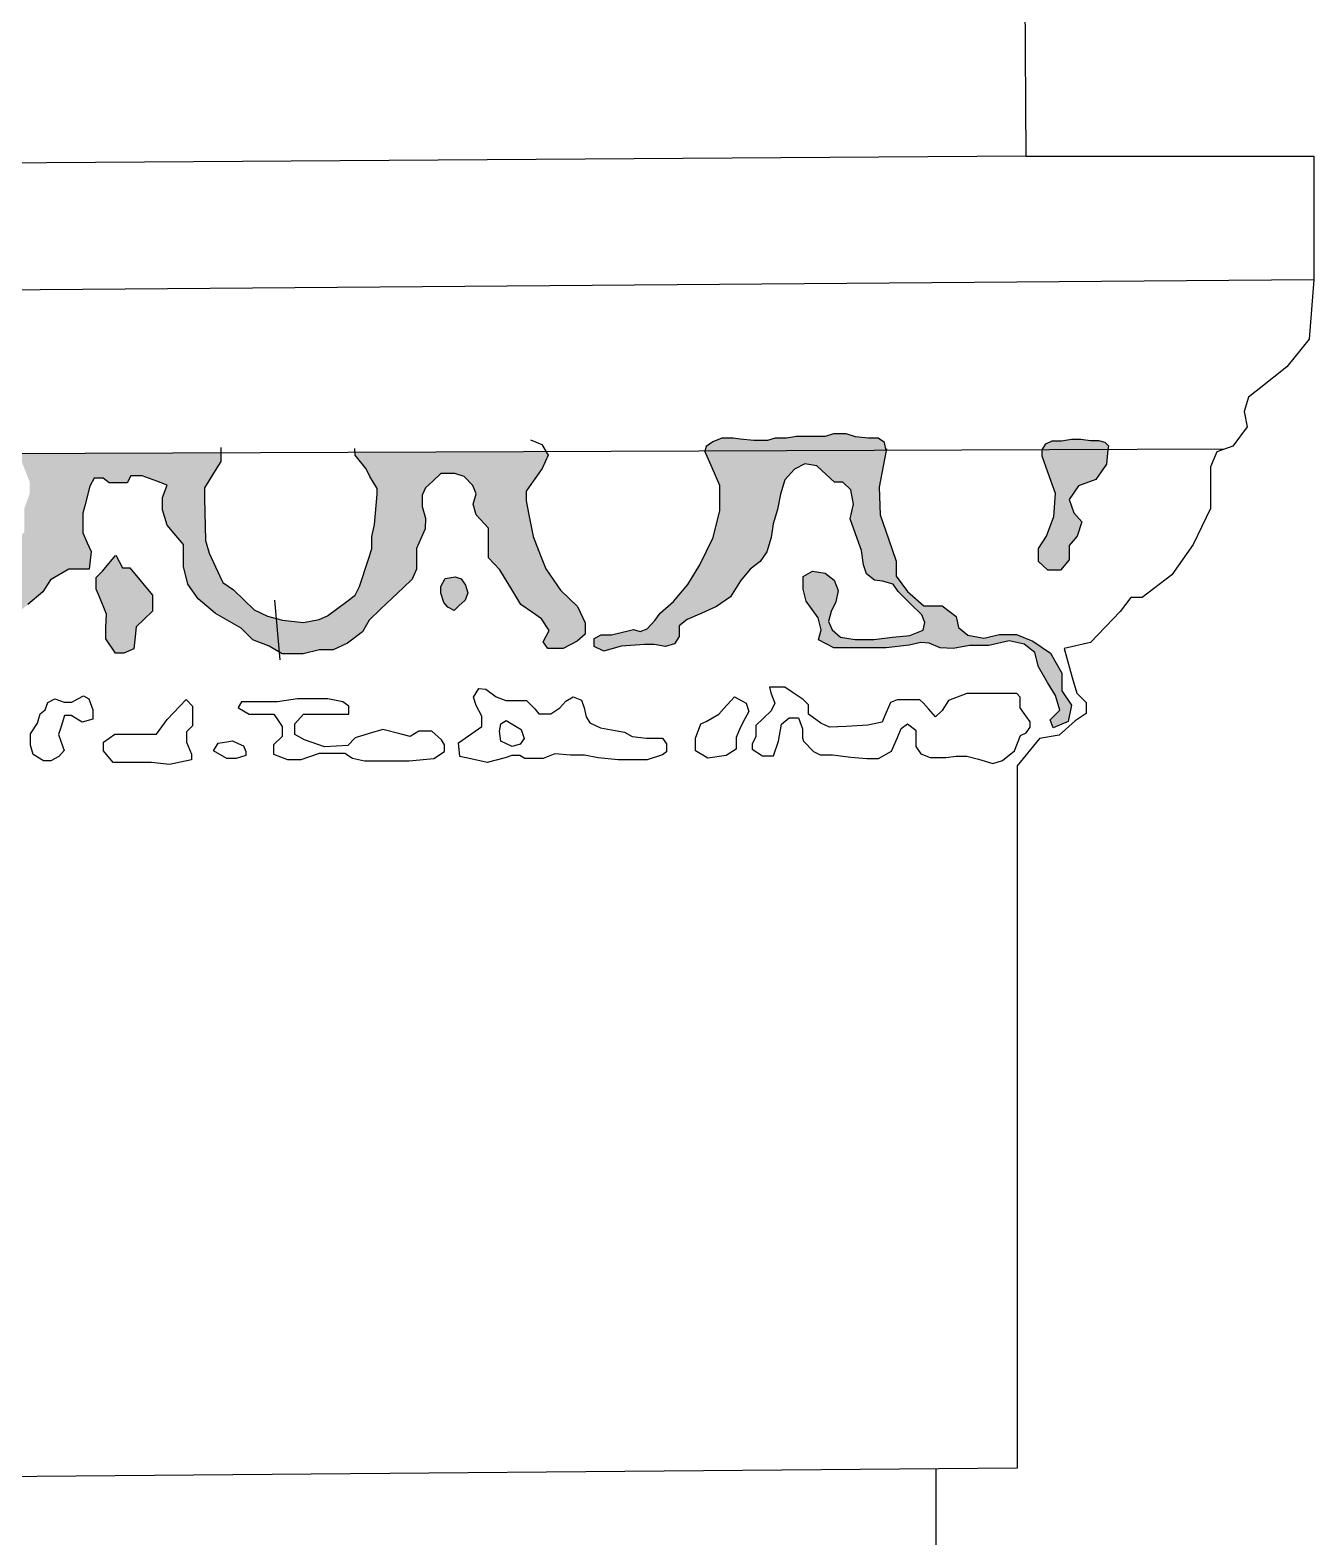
# Model space of a CAD drawing. Header units: inches. Extents: x 155 to 361, y 91 to 381.
# Drawn here: x 338.577 to 341.891, y 292.981 to 296.87 of the extents above; entities that cross this region are included whole.
import ezdxf

# ---------------------------------------------------------------- set-up
doc = ezdxf.new("R2010")
doc.units = ezdxf.units.IN
doc.header["$MEASUREMENT"] = 0
doc.layers.add('çziigi', color=10, linetype='Continuous')

msp = doc.modelspace()

# ---------------------------------------------------------------- hatches: boundary and pattern name
at = {"layer": 'çziigi'}
h = msp.add_hatch(color=256, dxfattribs=at)
h.dxf.hatch_style = 1
h.paths.add_polyline_path([(341.204, 295.7291), (341.189, 295.7709), (341.189, 295.7871), (341.3593, 295.7877), (341.3554, 295.7503), (341.3283, 295.7106), (341.283, 295.6939), (341.2592, 295.6589), (341.2711, 295.6248), (341.2918, 295.601), (341.2799, 295.5644), (341.2592, 295.5398), (341.2592, 295.5033), (341.2369, 295.4763), (341.2043, 295.4763), (341.1797, 295.4985), (341.1797, 295.5319), (341.2004, 295.5644), (341.2194, 295.6152), (341.2237, 295.6745)])
h.paths.add_polyline_path([(341.199, 295.8024), (341.2152, 295.8106), (341.2395, 295.8106), (341.2652, 295.8146), (341.2892, 295.8146), (341.3143, 295.811), (341.3352, 295.811), (341.3514, 295.8068), (341.3605, 295.7973), (341.3593, 295.7877), (341.189, 295.7871)])
h.paths.add_polyline_path([(340.339, 295.808), (340.3627, 295.8167), (340.3917, 295.8167), (340.4099, 295.8148), (340.4452, 295.8111), (340.4804, 295.8111), (340.4997, 295.8175), (340.5292, 295.8175), (340.5556, 295.8214), (340.5953, 295.8214), (340.6292, 295.8214), (340.6504, 295.8281), (340.683, 295.8281), (340.7074, 295.8208), (340.7413, 295.8171), (340.7664, 295.8171), (340.7824, 295.8056), (340.7868, 295.7856), (340.3188, 295.7838), (340.3219, 295.7953)])
h.paths.add_polyline_path([(340.608, 295.7459), (340.5766, 295.7508), (340.5498, 295.7372), (340.5253, 295.7092), (340.5137, 295.6727), (340.5063, 295.6327), (340.4949, 295.5958), (340.4901, 295.5603), (340.4788, 295.5235), (340.461, 295.4987), (340.4355, 295.4787), (340.4106, 295.4489), (340.3845, 295.4073), (340.349, 295.3825), (340.3111, 295.3658), (340.2732, 295.3492), (340.2527, 295.3326), (340.2527, 295.3049), (340.2401, 295.2862), (340.2169, 295.2791), (340.1881, 295.2842), (340.1626, 295.2842), (340.1024, 295.2799), (340.0577, 295.2675), (340.0329, 295.2792), (340.0329, 295.2998), (340.0509, 295.3092), (340.0776, 295.3092), (340.1028, 295.3154), (340.1205, 295.3198), (340.1342, 295.3232), (340.152, 295.3177), (340.1697, 295.3249), (340.1894, 295.3468), (340.2036, 295.3656), (340.2377, 295.3954), (340.2744, 295.439), (340.3059, 295.4903), (340.3401, 295.5603), (340.3574, 295.63), (340.3574, 295.695), (340.3375, 295.7409), (340.3188, 295.7838), (340.7868, 295.7856), (340.7791, 295.7448), (340.7688, 295.6905), (340.7715, 295.6194), (340.7923, 295.5574), (340.8124, 295.5), (340.8124, 295.4607), (340.8421, 295.4214), (340.884, 295.3847), (340.9313, 295.3847), (340.9671, 295.3565), (340.9738, 295.3285), (340.9979, 295.3089), (341.0388, 295.3008), (341.0791, 295.3099), (341.1234, 295.3099), (341.1657, 295.2933), (341.2105, 295.2621), (341.2403, 295.2107), (341.2403, 295.1649), (341.265, 295.1282), (341.2564, 295.0856), (341.2181, 295.0695), (341.2096, 295.0897), (341.2348, 295.1148), (341.2237, 295.1526), (341.2035, 295.1868), (341.1802, 295.2265), (341.1703, 295.2635), (341.1426, 295.2851), (341.1043, 295.2942), (341.0519, 295.2821), (341.002, 295.2821), (340.9596, 295.2744), (340.9257, 295.2758), (340.8977, 295.2881), (340.8759, 295.2895), (340.8461, 295.2829), (340.7864, 295.2762), (340.6513, 295.2762), (340.6119, 295.2967), (340.6186, 295.3223), (340.6113, 295.3537), (340.5805, 295.3964), (340.5725, 295.4274), (340.5725, 295.4601), (340.5961, 295.4742), (340.6291, 295.469), (340.6528, 295.4508), (340.6631, 295.4239), (340.657, 295.3945), (340.6445, 295.3695), (340.6381, 295.3442), (340.6474, 295.3227), (340.6685, 295.3038), (340.7066, 295.2978), (340.7546, 295.2978), (340.8033, 295.3032), (340.8475, 295.3081), (340.8818, 295.3218), (340.8867, 295.3415), (340.8786, 295.3613), (340.8505, 295.389), (340.8174, 295.4217), (340.8044, 295.4406), (340.7769, 295.448), (340.7562, 295.4506), (340.7362, 295.4669), (340.7285, 295.4902), (340.7234, 295.5275), (340.7117, 295.5584), (340.6936, 295.609), (340.7024, 295.6466), (340.6957, 295.6841), (340.6746, 295.7032), (340.6529, 295.7032), (340.6318, 295.7232)])
h = msp.add_hatch(color=256, dxfattribs=at)
h.dxf.hatch_style = 1
h.paths.add_polyline_path([(338.5759, 295.6747), (338.5759, 295.7039), (338.5662, 295.7284), (338.5564, 295.7528), (338.5424, 295.7672), (338.5424, 295.777), (339.0693, 295.779), (339.0693, 295.7568), (339.0503, 295.7268), (339.0381, 295.7074), (339.0265, 295.689), (339.0265, 295.6619), (339.0294, 295.5526), (339.0389, 295.5202), (339.0665, 295.4613), (339.0744, 295.4446), (339.1014, 295.4257), (339.1552, 295.3737), (339.1897, 295.3579), (339.2116, 295.3516), (339.2193, 295.2652), (339.1939, 295.2806), (339.1521, 295.2966), (339.1219, 295.3267), (339.0557, 295.3647), (339.0106, 295.4021), (338.9843, 295.4405), (338.9727, 295.4855), (338.9727, 295.5426), (338.9529, 295.5662), (338.9307, 295.5927), (338.9189, 295.6324), (338.9189, 295.6637), (338.9309, 295.6955), (338.9038, 295.7058), (338.8662, 295.7201), (338.837, 295.7201), (338.8276, 295.7015), (338.8035, 295.7015), (338.7809, 295.7015), (338.765, 295.7142), (338.7419, 295.7142), (338.7309, 295.6933), (338.7178, 295.6428), (338.7126, 295.6232), (338.7126, 295.5945), (338.7126, 295.5731), (338.7244, 295.5473), (338.7346, 295.5248), (338.7309, 295.4946), (338.729, 295.4786), (338.7057, 295.4786), (338.6771, 295.4786), (338.6298, 295.4516), (338.61, 295.4208), (338.571, 295.3879), (338.5448, 295.3658), (338.4917, 295.3437), (338.4495, 295.3262), (338.4252, 295.2954), (338.395, 295.2729), (338.3702, 295.2545), (338.3598, 295.2564), (338.356, 295.3507), (338.3695, 295.3507), (338.3932, 295.3612), (338.4342, 295.3793), (338.4555, 295.4024), (338.4663, 295.4141), (338.4847, 295.4417), (338.5216, 295.4971), (338.5292, 295.5212), (338.5385, 295.5504), (338.5619, 295.5745), (338.5619, 295.6362)])
h.paths.add_polyline_path([(337.6591, 295.7265), (337.6485, 295.7518), (337.6485, 295.7736), (338.16, 295.7755), (338.1518, 295.7377), (338.1304, 295.7171), (338.1234, 295.6805), (338.1234, 295.6545), (338.1234, 295.6238), (338.1445, 295.5395), (338.1612, 295.5103), (338.1612, 295.4889), (338.1799, 295.4559), (338.2068, 295.4364), (338.2289, 295.4204), (338.2461, 295.4079), (338.2761, 295.3666), (338.3111, 295.3507), (338.338, 295.3507), (338.356, 295.3507), (338.3598, 295.2564), (338.328, 295.2625), (338.295, 295.2828), (338.2664, 295.3234), (338.2505, 295.3461), (338.202, 295.3542), (338.1444, 295.3718), (338.1207, 295.4026), (338.0918, 295.4402), (338.0773, 295.4591), (338.0504, 295.48), (338.0261, 295.4989), (338.0261, 295.5195), (337.9898, 295.5697), (337.9497, 295.5845), (337.9236, 295.5942), (337.8887, 295.5942), (337.8618, 295.5681), (337.8418, 295.5487), (337.8418, 295.5093), (337.8525, 295.4638), (337.8386, 295.4389), (337.8001, 295.4224), (337.7636, 295.4067), (337.7172, 295.3869), (337.6812, 295.3715), (337.6435, 295.3373), (337.6076, 295.3047), (337.5913, 295.2701), (337.578, 295.2422), (337.5446, 295.2422), (337.5248, 295.2608), (337.51, 295.2669), (337.4936, 295.353), (337.5105, 295.3499), (337.547, 295.3499), (337.5741, 295.3622), (337.5995, 295.3935), (337.621, 295.4199), (337.6537, 295.4553), (337.6742, 295.4775), (337.7063, 295.5121), (337.7063, 295.5284), (337.7063, 295.5655), (337.718, 295.6269), (337.718, 295.6611), (337.6968, 295.6858)])
h.paths.add_polyline_path([(337.1136, 295.6624), (337.1136, 295.6921), (337.1015, 295.7345), (337.0888, 295.7345), (337.0707, 295.7164), (337.0515, 295.6972), (337.0279, 295.6972), (337.0086, 295.7203), (336.9987, 295.6956), (336.9768, 295.6648), (336.9724, 295.6412), (336.9724, 295.5973), (336.9561, 295.4957), (336.9305, 295.4562), (336.9132, 295.4296), (336.8969, 295.4045), (336.8575, 295.3855), (336.8295, 295.3721), (336.785, 295.3324), (336.755, 295.3057), (336.7438, 295.2717), (336.7315, 295.2539), (336.6953, 295.2406), (336.6625, 295.2406), (336.6246, 295.2406), (336.6094, 295.241), (336.6071, 295.3354), (336.6422, 295.3354), (336.6722, 295.3589), (336.6841, 295.3682), (336.7416, 295.3832), (336.7657, 295.3895), (336.796, 295.4301), (336.8206, 295.463), (336.8397, 295.4885), (336.8397, 295.5331), (336.8204, 295.5912), (336.8204, 295.624), (336.8204, 295.6493), (336.8204, 295.6803), (336.8204, 295.7084), (336.7932, 295.7318), (336.7755, 295.7471), (336.7754, 295.7702), (337.3217, 295.7723), (337.3353, 295.7325), (337.3136, 295.7251), (337.3035, 295.6901), (337.2942, 295.658), (337.2849, 295.6255), (337.2876, 295.6041), (337.2926, 295.564), (337.3013, 295.4955), (337.3212, 295.4689), (337.3334, 295.4525), (337.3509, 295.4291), (337.3878, 295.4076), (337.4107, 295.3942), (337.4279, 295.3728), (337.4627, 295.3587), (337.4936, 295.353), (337.51, 295.2669), (337.4929, 295.274), (337.4665, 295.2641), (337.4466, 295.2566), (337.427, 295.2566), (337.411, 295.2921), (337.3995, 295.3178), (337.3428, 295.3487), (337.3137, 295.3729), (337.2818, 295.385), (337.2492, 295.3973), (337.2032, 295.441), (337.1768, 295.5076), (337.1616, 295.5458), (337.1284, 295.5954), (337.1136, 295.6176)])
h.paths.add_polyline_path([(336.2411, 295.6353), (336.23, 295.6996), (336.2054, 295.7263), (336.1798, 295.7391), (336.1581, 295.7296), (336.1425, 295.7068), (336.118, 295.7068), (336.1024, 295.7068), (336.074, 295.7146), (336.0506, 295.6968), (336.0387, 295.6877), (336.0501, 295.6434), (336.0569, 295.6168), (336.0569, 295.5441), (336.0394, 295.5035), (336.0148, 295.446), (335.9893, 295.4172), (335.9603, 295.4011), (335.9023, 295.3687), (335.8536, 295.3416), (335.8322, 295.3147), (335.7999, 295.2947), (335.8071, 295.2674), (335.8102, 295.2557), (335.7653, 295.2238), (335.7296, 295.2238), (335.6996, 295.2355), (335.6826, 295.2302), (335.6826, 295.3648), (335.7172, 295.35), (335.7406, 295.35), (335.7646, 295.3646), (335.8084, 295.381), (335.8339, 295.3905), (335.8617, 295.409), (335.8927, 295.4517), (335.902, 295.4786), (335.9065, 295.4915), (335.9222, 295.5366), (335.93, 295.5589), (335.93, 295.5738), (335.9061, 295.6465), (335.8985, 295.6697), (335.8879, 295.702), (335.8693, 295.7248), (335.8587, 295.7378), (335.8508, 295.7475), (335.8507, 295.7667), (336.4461, 295.769), (336.4488, 295.7433), (336.4355, 295.7418), (336.4291, 295.7152), (336.4204, 295.6783), (336.4109, 295.6383), (336.4025, 295.6031), (336.3945, 295.5692), (336.3945, 295.5362), (336.4207, 295.48), (336.4311, 295.4576), (336.4582, 295.4237), (336.4739, 295.4041), (336.4923, 295.3811), (336.5447, 295.357), (336.6019, 295.3354), (336.6071, 295.3354), (336.6094, 295.241), (336.5828, 295.2417), (336.5522, 295.2417), (336.531, 295.2333), (336.4881, 295.264), (336.4698, 295.2918), (336.4414, 295.3146), (336.4176, 295.3337), (336.3503, 295.3771), (336.3036, 295.4073), (336.2818, 295.4411), (336.2547, 295.4833), (336.2547, 295.5413), (336.2547, 295.578), (336.2547, 295.6109)])
h.paths.add_polyline_path([(334.9413, 295.7556), (334.9413, 295.7632), (335.5781, 295.7656), (335.5826, 295.7506), (335.5745, 295.7319), (335.5622, 295.7167), (335.5524, 295.7046), (335.5401, 295.6893), (335.5239, 295.6693), (335.5239, 295.66), (335.506, 295.66), (335.4943, 295.66), (335.4669, 295.66), (335.4452, 295.6325), (335.4452, 295.6167), (335.4452, 295.5957), (335.4452, 295.5624), (335.4575, 295.5396), (335.4702, 295.516), (335.4809, 295.516), (335.4996, 295.5028), (335.5159, 295.4913), (335.5406, 295.4476), (335.5553, 295.4217), (335.5704, 295.4067), (335.6007, 295.3768), (335.6196, 295.3705), (335.6587, 295.3705), (335.6693, 295.3705), (335.6826, 295.3648), (335.6826, 295.2302), (335.6745, 295.2277), (335.6517, 295.2277), (335.606, 295.2577), (335.6132, 295.2867), (335.6132, 295.3078), (335.5893, 295.3223), (335.5536, 295.3439), (335.5182, 295.3653), (335.4683, 295.3792), (335.4344, 295.4226), (335.4074, 295.4571), (335.3871, 295.483), (335.3642, 295.5574), (335.3488, 295.6073), (335.3647, 295.6365), (335.3457, 295.6884), (335.3251, 295.7029), (335.2756, 295.7113), (335.2566, 295.7035), (335.2048, 295.6912), (335.1837, 295.6701), (335.1658, 295.6239), (335.1658, 295.6), (335.1658, 295.5504), (335.1764, 295.5321), (335.1764, 295.4942), (335.1535, 295.4477), (335.1279, 295.4288), (335.1039, 295.3937), (335.0716, 295.3653), (335.0215, 295.3242), (335.0082, 295.3133), (334.982, 295.3133), (334.982, 295.2808), (334.9964, 295.2652), (335.0129, 295.2475), (334.9952, 295.2311), (334.9228, 295.2103), (334.8721, 295.2103), (334.8426, 295.2248), (334.798, 295.2142), (334.7777, 295.2094), (334.7479, 295.1948), (334.7156, 295.2025), (334.6766, 295.2259), (334.6499, 295.251), (334.6499, 295.2894), (334.6499, 295.3164), (334.5873, 295.3514), (334.5611, 295.3661), (334.5224, 295.3878), (334.4965, 295.4193), (334.4577, 295.4405), (334.4398, 295.4769), (334.437, 295.5306), (334.4359, 295.5619), (334.4157, 295.6179), (334.4157, 295.6772), (334.4157, 295.708), (334.3939, 295.7225), (334.3581, 295.708), (334.3407, 295.6906), (334.3205, 295.6554), (334.3329, 295.6246), (334.3383, 295.611), (334.3428, 295.5997), (334.3502, 295.5812), (334.3429, 295.5675), (334.3314, 295.546), (334.3189, 295.546), (334.3049, 295.525), (334.3049, 295.5099), (334.3049, 295.4791), (334.3049, 295.4707), (334.2947, 295.4348), (334.2645, 295.418), (334.2358, 295.4021), (334.2358, 295.3878), (334.2023, 295.3649), (334.1721, 295.3442), (334.1178, 295.3442), (334.087, 295.3442), (334.0219, 295.3099), (334.0029, 295.2903), (334.0224, 295.2713), (334.0482, 295.2635), (334.0482, 295.2545), (334.0499, 295.2349), (334.0258, 295.2243), (334.0067, 295.2158), (333.9866, 295.2158), (333.8797, 295.2132), (333.8346, 295.2132), (333.8346, 295.2511), (333.8346, 295.271), (333.8084, 295.2917), (333.7861, 295.3094), (333.7614, 295.3296), (333.7109, 295.3522), (333.6937, 295.3522), (333.6513, 295.3522), (333.626, 295.3738), (333.6003, 295.3958), (333.5574, 295.4144), (333.5247, 295.3964), (333.5247, 295.3594), (333.5102, 295.3278), (333.4983, 295.3017), (333.4732, 295.3017), (333.4506, 295.3152), (333.4317, 295.3603), (333.4216, 295.3844), (333.4118, 295.4076), (333.3934, 295.3998), (333.3786, 295.3936), (333.3488, 295.3811), (333.3278, 295.3531), (333.3155, 295.3366), (333.2988, 295.3144), (333.2719, 295.3144), (333.2403, 295.3144), (333.2186, 295.3269), (333.1942, 295.3756), (333.1942, 295.4117), (333.2312, 295.4505), (333.2583, 295.4713), (333.298, 295.5836), (333.3151, 295.6321), (333.3211, 295.6492), (333.3211, 295.6936), (333.2952, 295.718), (333.2828, 295.7297), (333.2828, 295.7569), (333.7374, 295.7586), (333.7474, 295.738), (333.7346, 295.6997), (333.7091, 295.6778), (333.7091, 295.6432), (333.7091, 295.6158), (333.7091, 295.5802), (333.6607, 295.5638), (333.6607, 295.6313), (333.6607, 295.6742), (333.6434, 295.6742), (333.6215, 295.6742), (333.6132, 295.6304), (333.6073, 295.5985), (333.6024, 295.5727), (333.6024, 295.5173), (333.6187, 295.49), (333.6306, 295.4699), (333.6662, 295.4517), (333.7, 295.4343), (333.7334, 295.4171), (333.7954, 295.3852), (333.8193, 295.3728), (333.8487, 295.3504), (333.898, 295.3504), (333.9345, 295.3504), (333.971, 295.3504), (333.9929, 295.3504), (334.0139, 295.3504), (334.0714, 295.375), (334.092, 295.3839), (334.14, 295.4044), (334.159, 295.4535), (334.1678, 295.4762), (334.1839, 295.5177), (334.1936, 295.5427), (334.1936, 295.5729), (334.1936, 295.603), (334.1645, 295.6277), (334.1379, 295.6502), (334.1152, 295.6979), (334.0973, 295.7357), (334.0806, 295.7357), (334.0728, 295.7599), (334.6874, 295.7622), (334.6722, 295.7361), (334.6473, 295.7141), (334.6346, 295.6881), (334.6209, 295.6602), (334.6209, 295.6204), (334.6126, 295.5811), (334.6126, 295.5511), (334.6126, 295.5135), (334.6126, 295.47), (334.6126, 295.4463), (334.6028, 295.4457), (334.6013, 295.471), (334.5744, 295.4983), (334.5652, 295.522), (334.5652, 295.5468), (334.5652, 295.5827), (334.5756, 295.6035), (334.5825, 295.6458), (334.5825, 295.6793), (334.5762, 295.7025), (334.5722, 295.717), (334.5582, 295.717), (334.5461, 295.729), (334.53, 295.7128), (334.5156, 295.6982), (334.5156, 295.684), (334.5073, 295.6585), (334.5073, 295.6204), (334.4975, 295.5602), (334.4975, 295.5267), (334.5067, 295.4862), (334.5105, 295.4696), (334.5146, 295.4516), (334.556, 295.3993), (334.5721, 295.3912), (334.5918, 295.3814), (334.6057, 295.3814), (334.6057, 295.3895), (334.6167, 295.3895), (334.6306, 295.3895), (334.6381, 295.3895), (334.6537, 295.3756), (334.6625, 295.3678), (334.6764, 295.3555), (334.689, 295.3323), (334.6935, 295.324), (334.7237, 295.324), (334.7827, 295.324), (334.8076, 295.324), (334.8533, 295.3323), (334.875, 295.3362), (334.8996, 295.3548), (334.9343, 295.3548), (334.9453, 295.3681), (334.9626, 295.3891), (334.9974, 295.4311), (334.9974, 295.4594), (334.9974, 295.5013), (335.0102, 295.5284), (335.0167, 295.5422), (335.0254, 295.5381), (335.0254, 295.503), (335.0254, 295.4724), (335.0254, 295.4579), (335.0254, 295.4446), (335.0507, 295.4354), (335.0704, 295.4464), (335.086, 295.4724), (335.0941, 295.5042), (335.0997, 295.5262), (335.0997, 295.5545), (335.0877, 295.5932), (335.0941, 295.6255), (335.0941, 295.6481), (335.0721, 295.6938), (335.0547, 295.7105), (335.042, 295.7018), (335.042, 295.6683), (335.042, 295.655), (335.042, 295.6198), (335.042, 295.6018), (335.0229, 295.6018), (335.0061, 295.6261), (335.0061, 295.6521), (335.0061, 295.677), (334.9975, 295.6949), (334.9413, 295.7325)])
h.paths.add_polyline_path([(333.5527, 295.5065), (333.544, 295.5278), (333.5376, 295.5434), (333.5358, 295.5662), (333.5234, 295.5945), (333.512, 295.6203), (333.5045, 295.5951), (333.5017, 295.5785), (333.4971, 295.5504), (333.4971, 295.5358), (333.4971, 295.516), (333.4971, 295.5022), (333.4883, 295.4858), (333.4805, 295.4713), (333.4805, 295.456), (333.4865, 295.4436), (333.501, 295.4312), (333.5131, 295.4312), (333.5326, 295.4408), (333.5527, 295.4767), (333.5527, 295.4859)], flags=16)
h = msp.add_hatch(color=256, dxfattribs=at)
h.dxf.hatch_style = 1
h.paths.add_polyline_path([(339.454, 295.7184), (339.4445, 295.7378), (339.416, 295.7735), (339.4157, 295.7803), (339.9086, 295.7822), (339.9138, 295.773), (339.8984, 295.7384), (339.8753, 295.7061), (339.857, 295.6803), (339.857, 295.655), (339.8643, 295.6188), (339.8756, 295.5631), (339.8946, 295.5142), (339.908, 295.4796), (339.9457, 295.4251), (339.9897, 295.3828), (340.01, 295.3405), (340.01, 295.3109), (339.9891, 295.2933), (339.9529, 295.2746), (339.9133, 295.2746), (339.9012, 295.2917), (339.9166, 295.3208), (339.8968, 295.351), (339.8738, 295.3669), (339.8435, 295.3878), (339.8199, 295.4267), (339.7894, 295.4771), (339.76, 295.508), (339.76, 295.5453), (339.76, 295.5851), (339.7286, 295.6192), (339.7204, 295.6466), (339.728, 295.673), (339.7193, 295.6949), (339.6973, 295.718), (339.6731, 295.7257), (339.6374, 295.7257), (339.6165, 295.7065), (339.5978, 295.6889), (339.5885, 295.6702), (339.5885, 295.6406), (339.5973, 295.6104), (339.5967, 295.5835), (339.5863, 295.5598), (339.574, 295.532), (339.574, 295.5049), (339.574, 295.4786), (339.5626, 295.4528), (339.5396, 295.4308), (339.5116, 295.4042), (339.4823, 295.3763), (339.4522, 295.3477), (339.4345, 295.3174), (339.3961, 295.2878), (339.3587, 295.2707), (339.3241, 295.2707), (339.2818, 295.2603), (339.2274, 295.2603), (339.2193, 295.2652), (339.2116, 295.3516), (339.228, 295.3469), (339.2822, 295.3417), (339.323, 295.3488), (339.3447, 295.3583), (339.3942, 295.3955), (339.4159, 295.4118), (339.427, 295.4346), (339.4492, 295.5024), (339.4588, 295.5318), (339.4588, 295.5637), (339.4655, 295.5945), (339.4726, 295.6726), (339.4726, 295.6868)])
h = msp.add_hatch(color=256, dxfattribs=at)
h.dxf.hatch_style = 1
h.paths.add_polyline_path([(336.1132, 295.3931), (336.1315, 295.4082), (336.1414, 295.4164), (336.1524, 295.4255), (336.157, 295.4409), (336.1626, 295.4392), (336.1804, 295.4339), (336.1927, 295.4302), (336.1927, 295.4086), (336.1927, 295.3908), (336.1857, 295.3713), (336.1765, 295.3455), (336.1657, 295.3367), (336.1746, 295.3087), (336.1817, 295.2967), (336.1907, 295.2815), (336.2003, 295.2654), (336.1865, 295.2572), (336.165, 295.2444), (336.147, 295.2444), (336.115, 295.2487), (336.1044, 295.2629), (336.0972, 295.2882), (336.1106, 295.3016), (336.1106, 295.3158), (336.1106, 295.3482), (336.1048, 295.3735)])
h.paths.add_polyline_path([(337.0158, 295.4134), (337.0276, 295.4366), (337.0375, 295.4559), (337.0416, 295.4639), (337.0596, 295.4733), (337.0742, 295.4808), (337.1007, 295.4672), (337.1151, 295.4497), (337.1182, 295.4261), (337.1182, 295.4025), (337.0976, 295.3771), (337.0832, 295.3594), (337.0832, 295.3295), (337.0832, 295.3022), (337.1007, 295.2865), (337.1085, 295.2581), (337.0989, 295.245), (337.0827, 295.2349), (337.0583, 295.2319), (337.0346, 295.238), (337.0211, 295.2524), (337.0294, 295.2769), (337.0469, 295.2922), (337.0469, 295.3044), (337.0469, 295.3258), (337.0421, 295.3411), (337.0228, 295.3564), (337.0158, 295.3761)])
h.paths.add_polyline_path([(337.8869, 295.3741), (337.8869, 295.3918), (337.8869, 295.4095), (337.9022, 295.4256), (337.9226, 295.4325), (337.936, 295.4377), (337.9551, 295.4316), (337.973, 295.426), (337.9811, 295.4065), (337.9811, 295.3796), (337.9811, 295.3558), (337.9764, 295.3398), (337.9764, 295.3146), (337.9872, 295.296), (337.9922, 295.2873), (337.9922, 295.2574), (337.9699, 295.2444), (337.9489, 295.2322), (337.9178, 295.2444), (337.906, 295.249), (337.8939, 295.283), (337.9044, 295.3033), (337.9044, 295.3211), (337.8939, 295.3528)])
h.paths.add_polyline_path([(338.7557, 295.4072), (338.7473, 295.4274), (338.7473, 295.4573), (338.7633, 295.4736), (338.798, 295.5151), (338.8155, 295.4823), (338.834, 295.4823), (338.8678, 295.442), (338.8928, 295.4122), (338.8928, 295.3942), (338.8928, 295.3702), (338.8711, 295.3496), (338.8506, 295.3301), (338.8471, 295.2963), (338.8447, 295.2731), (338.8188, 295.2625), (338.797, 295.2625), (338.772, 295.2995), (338.772, 295.3278), (338.7742, 295.3626)])
h.paths.add_polyline_path([(339.6369, 295.4171), (339.6369, 295.4346), (339.6484, 295.455), (339.6739, 295.4588), (339.6896, 295.4537), (339.7003, 295.4376), (339.7071, 295.418), (339.6999, 295.3989), (339.6837, 295.384), (339.6712, 295.3725), (339.6552, 295.3806), (339.645, 295.3929)])

# ---------------------------------------------------------------- linework, layer by layer
for p, q in [((341.1143, 301.1411), (341.1476, 296.545)), ((341.1476, 296.545), (332.6966, 296.4864)), ((341.1476, 296.545), (341.8908, 296.545)), ((341.8908, 296.545), (341.8908, 296.2258)), ((341.8908, 296.2258), (332.7117, 296.1544)), ((341.8908, 296.2258), (341.8787, 296.0728)), ((341.8787, 296.0728), (341.8208, 296.0013)), ((341.8208, 296.0013), (341.7492, 295.9446)), ((341.7492, 295.9446), (341.7223, 295.9233)), ((341.7223, 295.9233), (341.7109, 295.8857)), ((341.7109, 295.8857), (341.7187, 295.8467)), ((340.6504, 295.8281), (340.6292, 295.8214)), ((340.683, 295.8281), (340.6504, 295.8281)), ((340.7074, 295.8208), (340.683, 295.8281)), ((341.7187, 295.8467), (341.6818, 295.7964)), ((341.6609, 295.7889), (332.7393, 295.7548)), ((339.0693, 295.7928), (339.0693, 295.7568)), ((339.416, 295.7735), (339.4154, 295.7906)), ((339.8687, 295.8126), (339.8979, 295.801)), ((339.8979, 295.801), (339.9138, 295.773)), ((340.3219, 295.7953), (340.3188, 295.7838)), ((340.339, 295.808), (340.3219, 295.7953)), ((340.3627, 295.8167), (340.339, 295.808)), ((340.3917, 295.8167), (340.3627, 295.8167)), ((340.4099, 295.8148), (340.3917, 295.8167)), ((340.4452, 295.8111), (340.4099, 295.8148)), ((340.4804, 295.8111), (340.4452, 295.8111)), ((340.4997, 295.8175), (340.4804, 295.8111)), ((340.5292, 295.8175), (340.4997, 295.8175)), ((340.5556, 295.8214), (340.5292, 295.8175)), ((340.5953, 295.8214), (340.5556, 295.8214)), ((340.6292, 295.8214), (340.5953, 295.8214)), ((340.7413, 295.8171), (340.7074, 295.8208)), ((340.7664, 295.8171), (340.7413, 295.8171)), ((340.7824, 295.8056), (340.7664, 295.8171)), ((340.7876, 295.7898), (340.7791, 295.7448)), ((340.7868, 295.7856), (340.7824, 295.8056)), ((341.189, 295.7871), (341.199, 295.8024)), ((341.199, 295.8024), (341.2152, 295.8106)), ((341.2152, 295.8106), (341.2395, 295.8106)), ((341.2395, 295.8106), (341.2652, 295.8146)), ((341.2652, 295.8146), (341.2892, 295.8146)), ((341.2892, 295.8146), (341.3143, 295.811)), ((341.3143, 295.811), (341.3352, 295.811)), ((341.3352, 295.811), (341.3514, 295.8068)), ((341.3514, 295.8068), (341.3605, 295.7973)), ((341.3605, 295.7973), (341.3593, 295.7877)), ((341.6818, 295.7964), (341.6399, 295.7815)), ((339.0693, 295.7568), (339.0503, 295.7268)), ((339.4445, 295.7378), (339.416, 295.7735)), ((339.9138, 295.773), (339.8984, 295.7384)), ((340.3375, 295.7409), (340.3188, 295.7838)), ((340.5766, 295.7508), (340.5498, 295.7372)), ((340.608, 295.7459), (340.5766, 295.7508)), ((341.189, 295.7709), (341.189, 295.7871)), ((341.204, 295.7291), (341.189, 295.7709)), ((341.3554, 295.7503), (341.3283, 295.7106)), ((341.3593, 295.7877), (341.3554, 295.7503)), ((341.6399, 295.7815), (341.6236, 295.7431)), ((338.7419, 295.7142), (338.7309, 295.6933)), ((338.765, 295.7142), (338.7419, 295.7142)), ((338.7809, 295.7015), (338.765, 295.7142)), ((338.837, 295.7201), (338.8276, 295.7015)), ((338.8662, 295.7201), (338.837, 295.7201)), ((338.9038, 295.7058), (338.8662, 295.7201)), ((339.0503, 295.7268), (339.0381, 295.7074)), ((339.454, 295.7184), (339.4445, 295.7378)), ((339.4726, 295.6868), (339.454, 295.7184)), ((339.6374, 295.7257), (339.6165, 295.7065)), ((339.6731, 295.7257), (339.6374, 295.7257)), ((339.6973, 295.718), (339.6731, 295.7257)), ((339.7193, 295.6949), (339.6973, 295.718)), ((339.8984, 295.7384), (339.8753, 295.7061)), ((340.3574, 295.695), (340.3375, 295.7409)), ((340.5498, 295.7372), (340.5253, 295.7092)), ((340.6318, 295.7232), (340.608, 295.7459)), ((340.6529, 295.7032), (340.6318, 295.7232)), ((340.7791, 295.7448), (340.7688, 295.6905)), ((341.2237, 295.6745), (341.204, 295.7291)), ((341.3283, 295.7106), (341.283, 295.6939)), ((341.6236, 295.7431), (341.6236, 295.636)), ((338.7309, 295.6933), (338.7178, 295.6428)), ((338.8035, 295.7015), (338.7809, 295.7015)), ((338.8276, 295.7015), (338.8035, 295.7015)), ((338.9309, 295.6955), (338.9038, 295.7058)), ((338.9189, 295.6637), (338.9309, 295.6955)), ((339.0381, 295.7074), (339.0265, 295.689)), ((339.0265, 295.689), (339.0265, 295.6619)), ((339.4655, 295.5945), (339.4726, 295.6726)), ((339.4726, 295.6726), (339.4726, 295.6868)), ((339.5978, 295.6889), (339.5885, 295.6702)), ((339.6165, 295.7065), (339.5978, 295.6889)), ((339.728, 295.673), (339.7193, 295.6949)), ((339.7204, 295.6466), (339.728, 295.673)), ((339.8753, 295.7061), (339.857, 295.6803)), ((339.857, 295.6803), (339.857, 295.655)), ((340.3574, 295.63), (340.3574, 295.695)), ((340.5137, 295.6727), (340.5063, 295.6327)), ((340.5253, 295.7092), (340.5137, 295.6727)), ((340.6746, 295.7032), (340.6529, 295.7032)), ((340.6957, 295.6841), (340.6746, 295.7032)), ((340.7024, 295.6466), (340.6957, 295.6841)), ((340.7688, 295.6905), (340.7715, 295.6194)), ((341.2194, 295.6152), (341.2237, 295.6745)), ((341.283, 295.6939), (341.2592, 295.6589)), ((338.7178, 295.6428), (338.7126, 295.6232)), ((338.9189, 295.6324), (338.9189, 295.6637)), ((339.0265, 295.6619), (339.0294, 295.5526)), ((339.5885, 295.6702), (339.5885, 295.6406)), ((339.5885, 295.6406), (339.5973, 295.6104)), ((339.7286, 295.6192), (339.7204, 295.6466)), ((339.857, 295.655), (339.8643, 295.6188)), ((340.5063, 295.6327), (340.4949, 295.5958)), ((340.6936, 295.609), (340.7024, 295.6466)), ((341.2592, 295.6589), (341.2711, 295.6248)), ((341.6236, 295.636), (341.5796, 295.543)), ((338.7126, 295.6232), (338.7126, 295.5945)), ((338.7126, 295.5945), (338.7126, 295.5731)), ((338.9307, 295.5927), (338.9189, 295.6324)), ((339.4588, 295.5637), (339.4655, 295.5945)), ((339.5973, 295.6104), (339.5967, 295.5835)), ((339.76, 295.5851), (339.7286, 295.6192)), ((339.8643, 295.6188), (339.8756, 295.5631)), ((340.3401, 295.5603), (340.3574, 295.63)), ((340.4949, 295.5958), (340.4901, 295.5603)), ((340.7117, 295.5584), (340.6936, 295.609)), ((340.7715, 295.6194), (340.7923, 295.5574)), ((341.2004, 295.5644), (341.2194, 295.6152)), ((341.2711, 295.6248), (341.2918, 295.601)), ((341.2918, 295.601), (341.2799, 295.5644)), ((338.7126, 295.5731), (338.7244, 295.5473)), ((338.9529, 295.5662), (338.9307, 295.5927)), ((338.9727, 295.5426), (338.9529, 295.5662)), ((339.4588, 295.5318), (339.4588, 295.5637)), ((339.5863, 295.5598), (339.574, 295.532)), ((339.5967, 295.5835), (339.5863, 295.5598)), ((339.76, 295.5453), (339.76, 295.5851)), ((339.8756, 295.5631), (339.8946, 295.5142)), ((340.3059, 295.4903), (340.3401, 295.5603)), ((340.4901, 295.5603), (340.4788, 295.5235)), ((340.7234, 295.5275), (340.7117, 295.5584)), ((340.7923, 295.5574), (340.8124, 295.5)), ((341.1797, 295.5319), (341.2004, 295.5644)), ((341.2799, 295.5644), (341.2592, 295.5398)), ((338.7244, 295.5473), (338.7346, 295.5248)), ((338.7346, 295.5248), (338.7309, 295.4946)), ((338.9727, 295.4855), (338.9727, 295.5426)), ((339.0294, 295.5526), (339.0389, 295.5202)), ((339.0389, 295.5202), (339.0665, 295.4613)), ((339.4492, 295.5024), (339.4588, 295.5318)), ((339.574, 295.532), (339.574, 295.5049)), ((339.76, 295.508), (339.76, 295.5453)), ((340.4788, 295.5235), (340.461, 295.4987)), ((340.7285, 295.4902), (340.7234, 295.5275)), ((341.1797, 295.4985), (341.1797, 295.5319)), ((341.2592, 295.5398), (341.2592, 295.5033)), ((341.5796, 295.543), (341.5239, 295.4647)), ((338.6771, 295.4786), (338.6298, 295.4516)), ((338.7057, 295.4786), (338.6771, 295.4786)), ((338.729, 295.4786), (338.7057, 295.4786)), ((338.7309, 295.4946), (338.729, 295.4786)), ((338.7633, 295.4736), (338.7976, 295.5146)), ((338.7981, 295.5149), (338.8155, 295.4823)), ((338.8155, 295.4823), (338.834, 295.4823)), ((338.834, 295.4823), (338.8678, 295.442)), ((338.9843, 295.4405), (338.9727, 295.4855)), ((339.427, 295.4346), (339.4492, 295.5024)), ((339.574, 295.4786), (339.5626, 295.4528)), ((339.574, 295.5049), (339.574, 295.4786)), ((339.7894, 295.4771), (339.76, 295.508)), ((339.8946, 295.5142), (339.908, 295.4796)), ((339.908, 295.4796), (339.9457, 295.4251)), ((340.2744, 295.439), (340.3059, 295.4903)), ((340.4355, 295.4787), (340.4106, 295.4489)), ((340.461, 295.4987), (340.4355, 295.4787)), ((340.7362, 295.4669), (340.7285, 295.4902)), ((340.8124, 295.5), (340.8124, 295.4607)), ((341.2043, 295.4763), (341.1797, 295.4985)), ((341.2592, 295.5033), (341.2369, 295.4763)), ((338.6298, 295.4516), (338.61, 295.4208)), ((338.7473, 295.4573), (338.7633, 295.4736)), ((338.7473, 295.4274), (338.7473, 295.4573)), ((338.8678, 295.442), (338.8928, 295.4122)), ((339.0106, 295.4021), (338.9843, 295.4405)), ((339.0665, 295.4613), (339.0744, 295.4446)), ((339.0744, 295.4446), (339.1014, 295.4257)), ((339.5626, 295.4528), (339.5396, 295.4308)), ((339.6369, 295.4346), (339.6484, 295.455)), ((339.6484, 295.455), (339.6739, 295.4588)), ((339.6739, 295.4588), (339.6896, 295.4537)), ((339.6896, 295.4537), (339.7003, 295.4376)), ((339.8199, 295.4267), (339.7894, 295.4771)), ((340.2377, 295.3954), (340.2744, 295.439)), ((340.4106, 295.4489), (340.3845, 295.4073)), ((340.5725, 295.4601), (340.5961, 295.4742)), ((340.5725, 295.4274), (340.5725, 295.4601)), ((340.5961, 295.4742), (340.6291, 295.469)), ((340.6291, 295.469), (340.6528, 295.4508)), ((340.6528, 295.4508), (340.6631, 295.4239)), ((340.7562, 295.4506), (340.7362, 295.4669)), ((340.7769, 295.448), (340.7562, 295.4506)), ((340.8044, 295.4406), (340.7769, 295.448)), ((340.8174, 295.4217), (340.8044, 295.4406)), ((340.8124, 295.4607), (340.8421, 295.4214)), ((341.2369, 295.4763), (341.2043, 295.4763)), ((341.5239, 295.4647), (341.4479, 295.4057)), ((338.61, 295.4208), (338.571, 295.3879)), ((338.7557, 295.4072), (338.7473, 295.4274)), ((338.7742, 295.3626), (338.7557, 295.4072)), ((338.8928, 295.4122), (338.8928, 295.3942)), ((339.0557, 295.3647), (339.0106, 295.4021)), ((339.1014, 295.4257), (339.1552, 295.3737)), ((339.3942, 295.3955), (339.4159, 295.4118)), ((339.4159, 295.4118), (339.427, 295.4346)), ((339.5116, 295.4042), (339.4823, 295.3763)), ((339.5396, 295.4308), (339.5116, 295.4042)), ((339.6369, 295.4171), (339.6369, 295.4346)), ((339.645, 295.3929), (339.6369, 295.4171)), ((339.7071, 295.418), (339.6999, 295.3989)), ((339.7003, 295.4376), (339.7071, 295.418)), ((339.8435, 295.3878), (339.8199, 295.4267)), ((339.9457, 295.4251), (339.9897, 295.3828)), ((340.3845, 295.4073), (340.349, 295.3825)), ((340.5805, 295.3964), (340.5725, 295.4274)), ((340.6631, 295.4239), (340.657, 295.3945)), ((340.8505, 295.389), (340.8174, 295.4217)), ((340.8421, 295.4214), (340.884, 295.3847)), ((341.4183, 295.4057), (341.3911, 295.3694)), ((341.4479, 295.4057), (341.4183, 295.4057)), ((338.772, 295.3278), (338.7742, 295.3626)), ((338.8928, 295.3702), (338.8711, 295.3496)), ((338.8928, 295.3942), (338.8928, 295.3702)), ((339.1219, 295.3267), (339.0557, 295.3647)), ((339.1552, 295.3737), (339.1897, 295.3579)), ((339.2074, 295.3988), (339.2211, 295.2447)), ((339.3447, 295.3583), (339.3942, 295.3955)), ((339.4823, 295.3763), (339.4522, 295.3477)), ((339.6552, 295.3806), (339.645, 295.3929)), ((339.6712, 295.3725), (339.6552, 295.3806)), ((339.6837, 295.384), (339.6712, 295.3725)), ((339.6999, 295.3989), (339.6837, 295.384)), ((339.8738, 295.3669), (339.8435, 295.3878)), ((339.8968, 295.351), (339.8738, 295.3669)), ((339.9897, 295.3828), (340.01, 295.3405)), ((340.1894, 295.3468), (340.2036, 295.3656)), ((340.2036, 295.3656), (340.2377, 295.3954)), ((340.3111, 295.3658), (340.2732, 295.3492)), ((340.349, 295.3825), (340.3111, 295.3658)), ((340.6113, 295.3537), (340.5805, 295.3964)), ((340.6445, 295.3695), (340.6381, 295.3442)), ((340.657, 295.3945), (340.6445, 295.3695)), ((340.8786, 295.3613), (340.8505, 295.389)), ((340.8867, 295.3415), (340.8786, 295.3613)), ((340.884, 295.3847), (340.9313, 295.3847)), ((340.9313, 295.3847), (340.9671, 295.3565)), ((341.3911, 295.3694), (341.3139, 295.29)), ((338.772, 295.2995), (338.772, 295.3278)), ((338.8506, 295.3301), (338.8471, 295.2963)), ((338.8711, 295.3496), (338.8506, 295.3301)), ((339.1521, 295.2966), (339.1219, 295.3267)), ((339.1897, 295.3579), (339.228, 295.3469)), ((339.228, 295.3469), (339.2822, 295.3417)), ((339.2822, 295.3417), (339.323, 295.3488)), ((339.323, 295.3488), (339.3447, 295.3583)), ((339.4522, 295.3477), (339.4345, 295.3174)), ((339.9166, 295.3208), (339.8968, 295.351)), ((340.01, 295.3405), (340.01, 295.3109)), ((340.1205, 295.3198), (340.1342, 295.3232)), ((340.1342, 295.3232), (340.152, 295.3177)), ((340.152, 295.3177), (340.1697, 295.3249)), ((340.1697, 295.3249), (340.1894, 295.3468)), ((340.2732, 295.3492), (340.2527, 295.3326)), ((340.2527, 295.3326), (340.2527, 295.3049)), ((340.6186, 295.3223), (340.6113, 295.3537)), ((340.6119, 295.2967), (340.6186, 295.3223)), ((340.6381, 295.3442), (340.6474, 295.3227)), ((340.6474, 295.3227), (340.6685, 295.3038)), ((340.8475, 295.3081), (340.8818, 295.3218)), ((340.8818, 295.3218), (340.8867, 295.3415)), ((340.9671, 295.3565), (340.9738, 295.3285)), ((340.9738, 295.3285), (340.9979, 295.3089)), ((338.797, 295.2625), (338.772, 295.2995)), ((338.8471, 295.2963), (338.8447, 295.2731)), ((339.1939, 295.2806), (339.1521, 295.2966)), ((339.3961, 295.2878), (339.3587, 295.2707)), ((339.4345, 295.3174), (339.3961, 295.2878)), ((339.9012, 295.2917), (339.9166, 295.3208)), ((339.9133, 295.2746), (339.9012, 295.2917)), ((339.9891, 295.2933), (339.9529, 295.2746)), ((340.01, 295.3109), (339.9891, 295.2933)), ((340.0329, 295.2998), (340.0509, 295.3092)), ((340.0329, 295.2792), (340.0329, 295.2998)), ((340.0509, 295.3092), (340.0776, 295.3092)), ((340.0776, 295.3092), (340.1028, 295.3154)), ((340.1626, 295.2842), (340.1024, 295.2799)), ((340.1028, 295.3154), (340.1205, 295.3198)), ((340.1881, 295.2842), (340.1626, 295.2842)), ((340.2169, 295.2791), (340.1881, 295.2842)), ((340.2401, 295.2862), (340.2169, 295.2791)), ((340.2527, 295.3049), (340.2401, 295.2862)), ((340.6513, 295.2762), (340.6119, 295.2967)), ((340.6685, 295.3038), (340.7066, 295.2978)), ((340.7066, 295.2978), (340.7546, 295.2978)), ((340.7546, 295.2978), (340.8033, 295.3032)), ((340.8461, 295.2829), (340.7864, 295.2762)), ((340.8033, 295.3032), (340.8475, 295.3081)), ((340.8759, 295.2895), (340.8461, 295.2829)), ((340.8977, 295.2881), (340.8759, 295.2895)), ((340.9257, 295.2758), (340.8977, 295.2881)), ((340.9979, 295.3089), (341.0388, 295.3008)), ((341.0388, 295.3008), (341.0791, 295.3099)), ((341.1043, 295.2942), (341.0519, 295.2821)), ((341.0791, 295.3099), (341.1234, 295.3099)), ((341.1426, 295.2851), (341.1043, 295.2942)), ((341.1234, 295.3099), (341.1657, 295.2933)), ((341.1703, 295.2635), (341.1426, 295.2851)), ((341.1657, 295.2933), (341.2105, 295.2621)), ((341.3139, 295.29), (341.2458, 295.2741)), ((338.8188, 295.2625), (338.797, 295.2625)), ((338.8447, 295.2731), (338.8188, 295.2625)), ((339.2274, 295.2603), (339.1939, 295.2806)), ((339.2818, 295.2603), (339.2274, 295.2603)), ((339.3241, 295.2707), (339.2818, 295.2603)), ((339.3587, 295.2707), (339.3241, 295.2707)), ((339.9529, 295.2746), (339.9133, 295.2746)), ((340.0577, 295.2675), (340.0329, 295.2792)), ((340.1024, 295.2799), (340.0577, 295.2675)), ((340.7864, 295.2762), (340.6513, 295.2762)), ((340.9596, 295.2744), (340.9257, 295.2758)), ((341.002, 295.2821), (340.9596, 295.2744)), ((341.0519, 295.2821), (341.002, 295.2821)), ((341.1802, 295.2265), (341.1703, 295.2635)), ((341.2105, 295.2621), (341.2403, 295.2107)), ((341.2458, 295.2741), (341.2671, 295.1997)), ((341.2035, 295.1868), (341.1802, 295.2265)), ((341.2403, 295.2107), (341.2403, 295.1649)), ((339.7211, 295.1485), (339.735, 295.1707)), ((339.735, 295.1707), (339.7531, 295.1691)), ((339.7531, 295.1691), (339.7802, 295.1498)), ((340.4969, 295.174), (340.4855, 295.174)), ((340.4855, 295.174), (340.4888, 295.16)), ((340.5252, 295.174), (340.4969, 295.174)), ((340.5443, 295.1613), (340.5252, 295.174)), ((341.2237, 295.1526), (341.2035, 295.1868)), ((341.2671, 295.1997), (341.2789, 295.1589)), ((338.6155, 295.1155), (338.6229, 295.135)), ((338.6229, 295.135), (338.6408, 295.1444)), ((338.6408, 295.1444), (338.6644, 295.1354)), ((338.6644, 295.1354), (338.6843, 295.1354)), ((338.6843, 295.1354), (338.6998, 295.144)), ((338.6998, 295.144), (338.7148, 295.1521)), ((338.7148, 295.1521), (338.7287, 295.144)), ((338.7287, 295.144), (338.7388, 295.1155)), ((338.9309, 295.091), (338.9793, 295.1426)), ((338.9793, 295.1426), (338.9956, 295.125)), ((339.1226, 295.1362), (339.1139, 295.1219)), ((339.183, 295.1362), (339.1226, 295.1362)), ((339.2157, 295.1362), (339.183, 295.1362)), ((339.267, 295.1444), (339.2157, 295.1362)), ((339.296, 295.1444), (339.267, 295.1444)), ((339.3456, 295.1444), (339.296, 295.1444)), ((339.3841, 295.1362), (339.3456, 295.1444)), ((339.3994, 295.1254), (339.3841, 295.1362)), ((339.7279, 295.1268), (339.7211, 295.1485)), ((339.7802, 295.1498), (339.8045, 295.1397)), ((339.8045, 295.1397), (339.8289, 295.1397)), ((339.8289, 295.1397), (339.8581, 295.1397)), ((339.8581, 295.1397), (339.8707, 295.1274)), ((339.8707, 295.1274), (339.8795, 295.1187)), ((339.9439, 295.1206), (339.9601, 295.1386)), ((339.9601, 295.1386), (339.9784, 295.1496)), ((339.9784, 295.1496), (339.9999, 295.1407)), ((339.9999, 295.1407), (340.0074, 295.1208)), ((340.3678, 295.1195), (340.3855, 295.1388)), ((340.3855, 295.1388), (340.3949, 295.1491)), ((340.3949, 295.1491), (340.4249, 295.133)), ((340.4249, 295.133), (340.4321, 295.1114)), ((340.4888, 295.16), (340.4989, 295.133)), ((340.4989, 295.133), (340.4896, 295.1131)), ((340.5722, 295.1427), (340.5443, 295.1613)), ((340.5861, 295.1284), (340.5722, 295.1427)), ((340.5861, 295.1043), (340.5861, 295.1284)), ((340.7977, 295.1351), (340.7816, 295.097)), ((340.815, 295.1414), (340.7977, 295.1351)), ((340.8289, 295.1414), (340.815, 295.1414)), ((340.8737, 295.1414), (340.8289, 295.1414)), ((340.883, 295.1332), (340.8737, 295.1414)), ((340.8962, 295.1182), (340.883, 295.1332)), ((340.9473, 295.1397), (340.9312, 295.1139)), ((340.9951, 295.1579), (340.9473, 295.1397)), ((341.0124, 295.1579), (340.9951, 295.1579)), ((341.0466, 295.1579), (341.0124, 295.1579)), ((341.102, 295.1579), (341.0466, 295.1579)), ((341.1236, 295.1579), (341.102, 295.1579)), ((341.1324, 295.1486), (341.1236, 295.1579)), ((341.1324, 295.1206), (341.1324, 295.1486)), ((341.2348, 295.1148), (341.2237, 295.1526)), ((341.2403, 295.1649), (341.265, 295.1282)), ((341.265, 295.1282), (341.2564, 295.0856)), ((341.2789, 295.1589), (341.3026, 295.1344)), ((341.3026, 295.1344), (341.3026, 295.1067)), ((338.596, 295.0813), (338.6029, 295.1053)), ((338.6029, 295.1053), (338.6155, 295.1155)), ((338.6656, 295.1013), (338.6566, 295.0732)), ((338.6831, 295.1013), (338.6656, 295.1013)), ((338.7108, 295.0838), (338.6831, 295.1013)), ((338.7388, 295.0915), (338.7108, 295.0838)), ((338.7388, 295.1155), (338.7388, 295.0915)), ((338.9027, 295.053), (338.9309, 295.091)), ((338.9956, 295.125), (338.9956, 295.104)), ((338.9956, 295.104), (338.9956, 295.0746)), ((339.1139, 295.1219), (339.1175, 295.1197)), ((339.1175, 295.1197), (339.1423, 295.1044)), ((339.1423, 295.1044), (339.1688, 295.1044)), ((339.1688, 295.1044), (339.206, 295.1044)), ((339.206, 295.1044), (339.2168, 295.0887)), ((339.2168, 295.0887), (339.2275, 295.0731)), ((339.2604, 295.0795), (339.2827, 295.1043)), ((339.2827, 295.1043), (339.3162, 295.1043)), ((339.3162, 295.1043), (339.3679, 295.1043)), ((339.3679, 295.1043), (339.3994, 295.1043)), ((339.3994, 295.1043), (339.3994, 295.1254)), ((339.7431, 295.0996), (339.7279, 295.1268)), ((339.7431, 295.0732), (339.7431, 295.0996)), ((339.792, 295.0795), (339.8053, 295.0887)), ((339.8053, 295.0887), (339.8448, 295.0649)), ((339.8795, 295.1187), (339.8903, 295.1052)), ((339.8903, 295.1052), (339.9206, 295.1052)), ((339.9206, 295.1052), (339.9439, 295.1206)), ((340.0074, 295.1208), (340.0125, 295.0976)), ((340.0125, 295.0976), (340.0214, 295.0819)), ((340.3217, 295.0857), (340.3543, 295.1047)), ((340.3543, 295.1047), (340.3678, 295.1195)), ((340.4219, 295.0924), (340.4097, 295.0695)), ((340.4321, 295.1114), (340.4219, 295.0924)), ((340.4702, 295.0945), (340.4504, 295.0756)), ((340.4896, 295.1131), (340.4702, 295.0945)), ((340.5167, 295.0785), (340.5365, 295.0954)), ((340.5365, 295.0954), (340.5602, 295.0954)), ((340.5602, 295.0954), (340.5708, 295.0671)), ((340.6178, 295.0815), (340.5861, 295.1043)), ((340.7816, 295.097), (340.7759, 295.0836)), ((340.9139, 295.0979), (340.8962, 295.1182)), ((340.9312, 295.1139), (340.9139, 295.0979)), ((341.1468, 295.1008), (341.1324, 295.1206)), ((341.1582, 295.0852), (341.1468, 295.1008)), ((341.2096, 295.0897), (341.2348, 295.1148)), ((341.2181, 295.0695), (341.2096, 295.0897)), ((341.3026, 295.1067), (341.2742, 295.0876)), ((338.5777, 295.0541), (338.596, 295.0813)), ((338.5777, 295.0244), (338.5777, 295.0541)), ((338.6566, 295.0732), (338.6498, 295.0518)), ((338.6498, 295.0518), (338.6558, 295.035)), ((338.7666, 295.0328), (338.7954, 295.053)), ((338.7954, 295.053), (338.832, 295.053)), ((338.832, 295.053), (338.8661, 295.053)), ((338.8661, 295.053), (338.9027, 295.053)), ((338.9956, 295.0746), (338.9806, 295.0589)), ((338.9806, 295.0589), (338.9806, 295.0328)), ((339.2275, 295.0731), (339.2275, 295.0473)), ((339.2604, 295.0523), (339.2604, 295.0795)), ((339.2848, 295.0382), (339.2604, 295.0523)), ((339.4523, 295.0547), (339.4159, 295.0434)), ((339.487, 295.0655), (339.4523, 295.0547)), ((339.5342, 295.0531), (339.487, 295.0655)), ((339.5578, 295.0469), (339.5342, 295.0531)), ((339.5801, 295.0609), (339.5578, 295.0469)), ((339.614, 295.0609), (339.5801, 295.0609)), ((339.6385, 295.0386), (339.614, 295.0609)), ((339.683, 295.0311), (339.7169, 295.0549)), ((339.7169, 295.0549), (339.7431, 295.0732)), ((339.7881, 295.0607), (339.792, 295.0795)), ((339.7923, 295.0354), (339.7881, 295.0607)), ((339.8448, 295.0649), (339.8519, 295.0416)), ((340.0214, 295.0819), (340.0496, 295.0694)), ((340.0496, 295.0694), (340.087, 295.0623)), ((340.087, 295.0623), (340.111, 295.0578)), ((340.111, 295.0578), (340.1313, 295.0468)), ((340.2947, 295.043), (340.3078, 295.0798)), ((340.3078, 295.0798), (340.3217, 295.0857)), ((340.4097, 295.0695), (340.3991, 295.0443)), ((340.4504, 295.0756), (340.4504, 295.0464)), ((340.5086, 295.035), (340.5167, 295.0785)), ((340.5708, 295.0671), (340.5708, 295.0439)), ((340.64, 295.0707), (340.6178, 295.0815)), ((340.6838, 295.073), (340.64, 295.0707)), ((340.7392, 295.076), (340.6838, 295.073)), ((340.7759, 295.0836), (340.7392, 295.076)), ((340.8155, 295.0443), (340.8257, 295.0681)), ((340.8257, 295.0681), (340.8413, 295.0793)), ((340.8413, 295.0793), (340.8633, 295.0637)), ((340.8633, 295.0637), (340.8633, 295.021)), ((341.1181, 295.01), (341.1337, 295.0493)), ((341.1337, 295.0493), (341.1477, 295.0569)), ((341.1477, 295.0569), (341.1582, 295.0709)), ((341.1582, 295.0709), (341.1582, 295.0852)), ((341.2331, 295.0507), (341.1826, 295.0421)), ((341.2564, 295.0856), (341.2181, 295.0695)), ((341.2742, 295.0876), (341.2331, 295.0507)), ((338.5846, 295.0008), (338.5777, 295.0244)), ((338.6643, 295.0112), (338.6513, 294.9955)), ((338.6558, 295.035), (338.6643, 295.0112)), ((338.7666, 295.0099), (338.7666, 295.0328)), ((338.9806, 295.0328), (338.993, 295.0014)), ((339.0505, 295.0099), (339.0619, 295.0296)), ((339.0619, 295.0296), (339.085, 295.033)), ((339.085, 295.033), (339.099, 295.0358)), ((339.099, 295.0358), (339.1139, 295.0292)), ((339.1139, 295.0292), (339.1279, 295.023)), ((339.1279, 295.023), (339.134, 295.0087)), ((339.2275, 295.0473), (339.2052, 295.0254)), ((339.2052, 295.0254), (339.2052, 295.0014)), ((339.3369, 295.0204), (339.2848, 295.0382)), ((339.3973, 295.0241), (339.3369, 295.0204)), ((339.4159, 295.0434), (339.3973, 295.0241)), ((339.6467, 295.0254), (339.6385, 295.0386)), ((339.6467, 295.008), (339.6467, 295.0254)), ((339.6865, 294.9956), (339.683, 295.0311)), ((339.821, 295.0213), (339.7923, 295.0354)), ((339.8422, 295.0275), (339.821, 295.0213)), ((339.8519, 295.0416), (339.8422, 295.0275)), ((340.1313, 295.0468), (340.1679, 295.0426)), ((340.1679, 295.0426), (340.2095, 295.0426)), ((340.2095, 295.0426), (340.22, 295.0283)), ((340.22, 295.0283), (340.22, 295.0076)), ((340.2947, 295.0101), (340.2947, 295.043)), ((340.3991, 295.0147), (340.3737, 294.9982)), ((340.3991, 295.0443), (340.3991, 295.0147)), ((340.4504, 295.0464), (340.441, 295.0278)), ((340.441, 295.0278), (340.441, 295.0139)), ((340.441, 295.0139), (340.4676, 294.997)), ((340.496, 294.997), (340.5086, 295.035)), ((340.5708, 295.0439), (340.5733, 295.0346)), ((340.5733, 295.0346), (340.5987, 295.0084)), ((340.8003, 295.0088), (340.8155, 295.0443)), ((340.8633, 295.021), (340.8765, 295.002)), ((341.1826, 295.0421), (341.1249, 294.9714)), ((338.6111, 294.9841), (338.5846, 295.0008)), ((338.6306, 294.9841), (338.6111, 294.9841)), ((338.6513, 294.9955), (338.6306, 294.9841)), ((338.7908, 294.9798), (338.7666, 295.0099)), ((338.8366, 294.9798), (338.7908, 294.9798)), ((338.8903, 294.9798), (338.8366, 294.9798)), ((338.9367, 294.9746), (338.8903, 294.9798)), ((338.993, 294.987), (338.9367, 294.9746)), ((338.993, 295.0014), (338.993, 294.987)), ((339.0846, 294.9902), (339.0505, 295.0099)), ((339.1089, 294.9902), (339.0846, 294.9902)), ((339.134, 294.998), (339.1089, 294.9902)), ((339.134, 295.0087), (339.134, 294.998)), ((339.2052, 295.0014), (339.2408, 294.9878)), ((339.2408, 294.9878), (339.2764, 294.9878)), ((339.2764, 294.9878), (339.3235, 295.0043)), ((339.3235, 295.0043), (339.3535, 295.0043)), ((339.3535, 295.0043), (339.3894, 295.0043)), ((339.3894, 295.0043), (339.4089, 294.9911)), ((339.4089, 294.9911), (339.4399, 294.9841)), ((339.4399, 294.9841), (339.5077, 294.9841)), ((339.5077, 294.9841), (339.5557, 294.9841)), ((339.5557, 294.9841), (339.6186, 294.9903)), ((339.6186, 294.9903), (339.6467, 295.008)), ((339.7141, 294.9895), (339.6865, 294.9956)), ((339.7567, 294.9801), (339.7141, 294.9895)), ((339.803, 294.9922), (339.7567, 294.9801)), ((339.8205, 294.9982), (339.803, 294.9922)), ((339.8411, 294.9982), (339.8205, 294.9982)), ((339.8542, 294.9905), (339.8411, 294.9982)), ((339.9012, 294.9905), (339.8542, 294.9905)), ((339.9312, 295.002), (339.9012, 294.9905)), ((339.972, 294.9986), (339.9312, 295.002)), ((340.0079, 294.9986), (339.972, 294.9986)), ((340.0429, 294.9916), (340.0079, 294.9986)), ((340.0952, 294.9867), (340.0429, 294.9916)), ((340.1695, 294.9867), (340.0952, 294.9867)), ((340.2092, 294.9998), (340.1695, 294.9867)), ((340.22, 295.0076), (340.2092, 294.9998)), ((340.326, 294.9915), (340.2947, 295.0101)), ((340.3737, 294.9982), (340.326, 294.9915)), ((340.4676, 294.997), (340.496, 294.997)), ((340.5987, 295.0084), (340.6164, 294.9995)), ((340.6164, 294.9995), (340.6481, 294.9995)), ((340.6481, 294.9995), (340.6951, 294.994)), ((340.6951, 294.994), (340.7365, 294.9906)), ((340.7365, 294.9906), (340.7669, 294.9906)), ((340.7669, 294.9906), (340.8003, 295.0088)), ((340.8765, 295.002), (340.9006, 294.9932)), ((340.9006, 294.9932), (340.9403, 294.9932)), ((340.9403, 294.9932), (340.9674, 294.9965)), ((340.9674, 294.9965), (340.9949, 294.9965)), ((340.9949, 294.9965), (341.0251, 294.9881)), ((341.0251, 294.9881), (341.0621, 294.9777)), ((341.0621, 294.9777), (341.0872, 294.9851)), ((341.0872, 294.9851), (341.1181, 295.01)), ((341.1249, 294.9714), (341.1249, 293.1586)), ((341.1249, 293.1586), (332.737, 293.0854)), ((340.9151, 293.1568), (340.9151, 291.5669))]:
    msp.add_line(p, q, dxfattribs=at)

doc.saveas('drawing.dxf')
